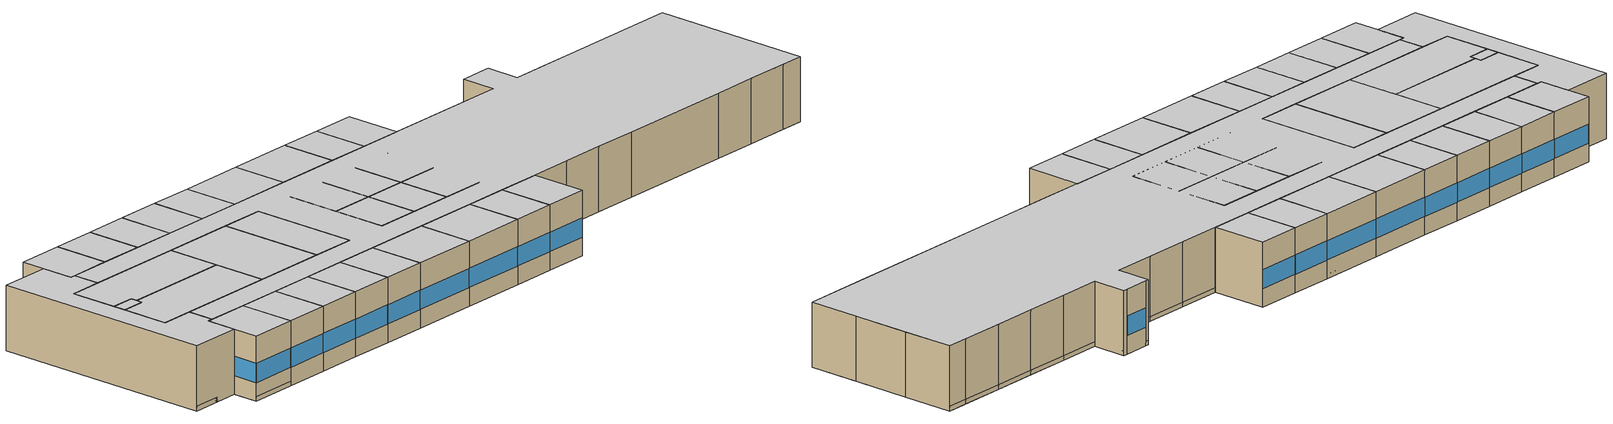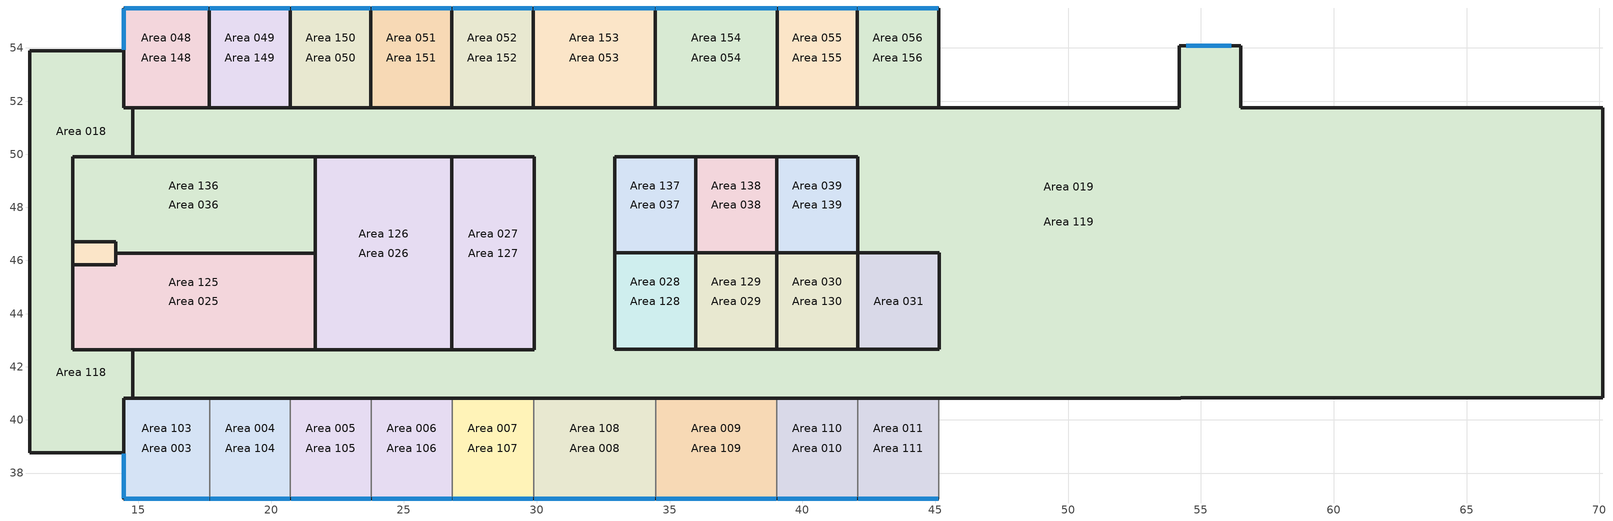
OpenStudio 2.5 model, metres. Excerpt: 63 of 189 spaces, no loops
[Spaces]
Area 103
 floor to Area 003: 17.69,40.82 17.69,37.02 14.44,37.02 14.44,40.82 z0
 wall outside: 14.44,38.75 14.44,37.02 17.69,37.02 z0:4.27
 wall to Area 118: 14.8,40.82 14.44,40.82 14.44,38.75 z0:4.27
 wall to Area 119: 17.69,40.82 14.8,40.82 z0:4.27
 wall to Area 104: 17.69,37.02 17.69,40.82 z0:4.27
 window: 14.44,38.73 14.44,37.05 z1.22:2.49; 14.47,37.02 17.67,37.02 z1.22:2.48
 ceiling to Area 203: 17.69,37.02 17.69,40.82 14.44,40.82 14.44,37.02 z4.27
Area 104
 floor to Area 004: 20.73,40.82 20.73,37.02 17.69,37.02 17.69,40.82 z0
 wall outside: 17.69,37.02 20.73,37.02 z0:4.27
 wall to Area 119: 20.73,40.82 17.69,40.82 z0:4.27
 wall to Area 105: 20.73,37.02 20.73,40.82 z0:4.27
 window: 17.72,37.02 20.7,37.02 z1.22:2.48
 ceiling to Area 204: 20.73,37.02 20.73,40.82 17.69,40.82 17.69,37.02 z4.27
Area 105
 floor to Area 005: 23.78,40.82 23.78,37.02 20.73,37.02 20.73,40.82 z0
 wall outside: 20.73,37.02 23.78,37.02 z0:4.27
 wall to Area 119: 23.78,40.82 20.73,40.82 z0:4.27
 wall to Area 106: 23.78,37.02 23.78,40.82 z0:4.27
 window: 20.75,37.02 23.75,37.02 z1.22:2.48
 ceiling to Area 205: 23.78,37.02 23.78,40.82 20.73,40.82 20.73,37.02 z4.27
Area 106
 floor to Area 006: 26.82,40.82 26.82,37.02 23.78,37.02 23.78,40.82 z0
 wall outside: 23.78,37.02 26.82,37.02 z0:4.27
 wall to Area 119: 26.82,40.82 23.78,40.82 z0:4.27
 wall to Area 107: 26.82,37.02 26.82,40.82 z0:4.27
 window: 23.8,37.02 26.79,37.02 z1.22:2.48
 ceiling to Area 206: 26.82,37.02 26.82,40.82 23.78,40.82 23.78,37.02 z4.27
Area 107
 floor to Area 007: 29.88,40.82 29.88,37.02 26.82,37.02 26.82,40.82 z0
 wall outside: 26.82,37.02 29.88,37.02 z0:4.27
 wall to Area 119: 29.88,40.82 26.82,40.82 z0:4.27
 wall to Area 108: 29.88,37.02 29.88,40.82 z0:4.27
 window: 26.84,37.02 29.85,37.02 z1.22:2.48
 ceiling to Area 207: 29.88,37.02 29.88,40.82 26.82,40.82 26.82,37.02 z4.27
Area 108
 floor to Area 008: 34.47,40.82 34.47,37.02 29.88,37.02 29.88,40.82 z0
 wall outside: 29.88,37.02 34.47,37.02 z0:4.27
 wall to Area 119: 34.47,40.82 29.88,40.82 z0:4.27
 wall to Area 109: 34.47,37.02 34.47,40.82 z0:4.27
 window: 29.9,37.02 34.45,37.02 z1.22:2.47
 ceiling to Area 208: 34.47,37.02 34.47,40.82 29.88,40.82 29.88,37.02 z4.27
Area 109
 floor to Area 009: 39.04,40.82 39.04,37.02 34.47,37.02 34.47,40.82 z0
 wall outside: 34.47,37.02 39.04,37.02 z0:4.27
 wall to Area 119: 39.04,40.82 34.47,40.82 z0:4.27
 wall to Area 110: 39.04,37.02 39.04,40.82 z0:4.27
 window: 34.5,37.02 39.01,37.02 z1.22:2.47
 ceiling to Area 209: 39.04,37.02 39.04,40.82 34.47,40.82 34.47,37.02 z4.27
Area 110
 floor to Area 010: 42.07,40.82 42.07,37.02 39.04,37.02 39.04,40.82 z0
 wall outside: 39.04,37.02 42.07,37.02 z0:4.27
 wall to Area 119: 42.07,40.82 39.04,40.82 z0:4.27
 wall to Area 111: 42.07,37.02 42.07,40.82 z0:4.27
 window: 39.07,37.02 42.05,37.02 z1.22:2.48
 ceiling to Area 210: 42.07,37.02 42.07,40.82 39.04,40.82 39.04,37.02 z4.27
Area 111
 floor to Area 011: 45.14,40.82 45.14,37.02 42.07,37.02 42.07,40.82 z0
 wall outside: 42.07,37.02 45.14,37.02 z0:4.27
 wall to Area 119: 45.14,40.82 42.07,40.82 z0:4.27
 wall to Area 112: 45.14,37.02 45.14,40.82 z0:4.27
 window: 42.1,37.02 45.11,37.02 z1.22:2.48
 ceiling to Area 211: 45.14,37.02 45.14,40.82 42.07,40.82 42.07,37.02 z4.27
Area 118
 floor to Area 018: 14.44,53.9 14.44,51.74 14.8,51.74 14.8,49.9 12.52,49.9 12.52,42.65 14.8,42.65 14.8,40.82 14.44,40.82 14.44,38.75 10.91,38.75 10.91,53.9 z0
 wall outside: 14.44,53.9 10.91,53.9 10.91,38.75 14.44,38.75 z0:4.27
 wall to Area 125: 14.8,42.65 12.52,42.65 12.52,45.85 z0:4.27
 wall to Area 119: 14.8,40.82 14.8,42.65 / 14.8,49.9 14.8,51.74 z0:4.27
 wall to Area 148: 14.8,51.74 14.44,51.74 14.44,53.9 z0:4.27
 wall to Area 136: 12.52,46.71 12.52,49.9 14.8,49.9 z0:4.27
 wall to Area 135: 12.52,45.85 12.52,46.71 z0:4.27
 ceiling to Area 218: 14.44,38.75 14.44,40.82 14.8,40.82 14.8,42.65 12.52,42.65 12.52,49.9 14.8,49.9 14.8,51.74 14.44,51.74 14.44,53.9 10.91,53.9 10.91,38.75 z4.27
Area 119
 floor to Area 019: 56.18,54.08 56.5,54.08 56.5,51.75 70.13,51.75 70.13,40.82 54.23,40.82 14.8,40.82 14.8,42.65 29.9,42.65 29.9,49.9 14.8,49.9 14.8,51.74 54.19,51.74 54.19,54.08 54.42,54.08 z0
 wall outside: 56.18,54.08 54.42,54.08 z0:4.27
 wall to Area 125: 21.67,42.65 14.8,42.65 z0:4.27
 wall to Area 126: 26.81,42.65 21.67,42.65 / 21.67,49.9 26.81,49.9 z0:4.27
 wall to Area 127: 26.81,49.9 29.9,49.9 29.9,42.65 26.81,42.65 z0:4.27
 wall to Area 136: 14.8,49.9 21.67,49.9 z0:4.27
 wall to Area 148: 17.66,51.74 14.8,51.74 z0:4.27
 wall to Area 149: 20.73,51.74 17.66,51.74 z0:4.27
 wall to Area 150: 23.76,51.74 20.73,51.74 z0:4.27
 wall to Area 151: 26.8,51.74 23.76,51.74 z0:4.27
 wall to Area 152: 29.86,51.74 26.8,51.74 z0:4.27
 wall to Area 153: 34.46,51.74 29.86,51.74 z0:4.27
 wall to Area 154: 39.06,51.74 34.46,51.74 z0:4.27
 wall to Area 155: 42.06,51.74 39.06,51.74 z0:4.27
 wall to Area 156: 45.13,51.74 42.06,51.74 z0:4.27
 wall to Area 157: 48.18,51.74 45.13,51.74 z0:4.27
 wall to Area 158: 51.23,51.74 48.18,51.74 z0:4.27
 wall to Area 159: 54.42,54.08 54.19,54.08 54.19,51.74 51.23,51.74 z0:4.27
 wall to Area 160: 59.42,51.75 56.5,51.75 56.5,54.08 56.18,54.08 z0:4.27
 wall to Area 161: 62.48,51.75 59.42,51.75 z0:4.27
 wall to Area 162: 65.52,51.75 62.48,51.75 z0:4.27
 wall to Area 163: 68.61,51.75 65.52,51.75 z0:4.27
 wall to Area 164: 70.13,51.75 68.61,51.75 z0:4.27
 wall to Area 147: 70.13,48.26 70.13,51.75 z0:4.27
 wall to Area 134: 70.13,44.32 70.13,48.26 z0:4.27
 wall to Area 120: 70.13,40.82 70.13,44.32 z0:4.27
 wall to Area 117: 68.57,40.82 70.13,40.82 z0:4.27
 wall to Area 116: 65.54,40.82 68.57,40.82 z0:4.27
 wall to Area 115: 62.46,40.82 65.54,40.82 z0:4.27
 wall to Area 101: 54.23,40.82 62.46,40.82 z0:4.27
 wall to Area 114: 51.2,40.82 54.23,40.82 z0:4.27
 wall to Area 113: 48.17,40.82 51.2,40.82 z0:4.27
 wall to Area 112: 45.14,40.82 48.17,40.82 z0:4.27
 window: 56.15,54.08 54.45,54.08 z1.22:2.49
 ceiling to Area 219: 54.23,40.82 70.13,40.82 70.13,51.75 56.5,51.75 56.5,54.08 56.18,54.08 54.42,54.08 54.19,54.08 54.19,51.74 14.8,51.74 14.8,49.9 29.9,49.9 29.9,42.65 14.8,42.65 14.8,40.82 z4.27
Area 125
 floor to Area 025: 21.67,46.27 21.67,42.65 12.52,42.65 12.52,45.85 14.15,45.85 14.15,46.27 z0
 wall to Area 135: 14.15,46.27 14.15,45.85 12.52,45.85 z0:4.27
 wall to Area 136: 21.67,46.27 14.15,46.27 z0:4.27
 wall to Area 126: 21.67,42.65 21.67,46.27 z0:4.27
 ceiling to Area 225: 21.67,42.65 21.67,46.27 14.15,46.27 14.15,45.85 12.52,45.85 12.52,42.65 z4.27
Area 126
 floor to Area 026: 26.81,49.9 26.81,42.65 21.67,42.65 21.67,49.9 z0
 wall to Area 127: 26.81,42.65 26.81,49.9 z0:4.27
 wall to Area 136: 21.67,49.9 21.67,46.27 z0:4.27
 ceiling to Area 226: 26.81,42.65 26.81,49.9 21.67,49.9 21.67,42.65 z4.27
Area 127
 floor to Area 027: 29.9,49.9 29.9,42.65 26.81,42.65 26.81,49.9 z0
 ceiling to Area 227: 29.9,42.65 29.9,49.9 26.81,49.9 26.81,42.65 z4.27
Area 128
 floor to Area 028: 35.98,46.29 35.98,42.65 32.93,42.65 32.93,46.29 z0
 wall outside: 32.93,46.29 32.93,42.65 35.98,42.65 z0:4.27
 wall to Area 137: 35.98,46.29 32.93,46.29 z0:4.27
 wall to Area 129: 35.98,42.65 35.98,46.29 z0:4.27
 ceiling to Area 228: 35.98,42.65 35.98,46.29 32.93,46.29 32.93,42.65 z4.27
Area 129
 floor to Area 029: 39.03,46.29 39.03,42.65 35.98,42.65 35.98,46.29 z0
 wall outside: 35.98,42.65 39.03,42.65 z0:4.27
 wall to Area 138: 39.03,46.29 35.98,46.29 z0:4.27
 wall to Area 130: 39.03,42.65 39.03,46.29 z0:4.27
 ceiling to Area 229: 39.03,42.65 39.03,46.29 35.98,46.29 35.98,42.65 z4.27
Area 130
 floor to Area 030: 42.09,46.29 42.09,42.65 39.03,42.65 39.03,46.29 z0
 wall outside: 39.03,42.65 42.09,42.65 z0:4.27
 wall to Area 139: 42.09,46.29 39.03,46.29 z0:4.27
 wall to Area 131: 42.09,42.65 42.09,46.29 z0:4.27
 ceiling to Area 230: 42.09,42.65 42.09,46.29 39.03,46.29 39.03,42.65 z4.27
Area 135
 floor to Area 035: 14.15,46.71 14.15,45.85 12.52,45.85 12.52,46.71 z0
 wall to Area 136: 14.15,46.27 14.15,46.71 12.52,46.71 z0:4.27
 ceiling to Area 235: 14.15,45.85 14.15,46.71 12.52,46.71 12.52,45.85 z4.27
Area 136
 floor to Area 036: 21.67,49.9 21.67,46.27 14.15,46.27 14.15,46.71 12.52,46.71 12.52,49.9 z0
 ceiling to Area 236: 21.67,46.27 21.67,49.9 12.52,49.9 12.52,46.71 14.15,46.71 14.15,46.27 z4.27
Area 137
 floor to Area 037: 35.98,49.9 35.98,46.29 32.93,46.29 32.93,49.9 z0
 wall outside: 35.98,49.9 32.93,49.9 32.93,46.29 z0:4.27
 wall to Area 138: 35.98,46.29 35.98,49.9 z0:4.27
 ceiling to Area 237: 35.98,46.29 35.98,49.9 32.93,49.9 32.93,46.29 z4.27
Area 138
 floor to Area 038: 39.03,49.9 39.03,46.29 35.98,46.29 35.98,49.9 z0
 wall outside: 39.03,49.9 35.98,49.9 z0:4.27
 wall to Area 139: 39.03,46.29 39.03,49.9 z0:4.27
 ceiling to Area 238: 39.03,46.29 39.03,49.9 35.98,49.9 35.98,46.29 z4.27
Area 139
 floor to Area 039: 42.09,49.9 42.09,46.29 39.03,46.29 39.03,49.9 z0
 wall outside: 42.09,49.9 39.03,49.9 z0:4.27
 wall to Area 140: 42.09,46.29 42.09,49.9 z0:4.27
 ceiling to Area 239: 42.09,46.29 42.09,49.9 39.03,49.9 39.03,46.29 z4.27
Area 148
 floor to Area 048: 17.66,55.51 17.66,51.74 14.44,51.74 14.44,55.51 z0
 wall outside: 17.66,55.51 14.44,55.51 14.44,53.9 z0:4.27
 wall to Area 149: 17.66,51.74 17.66,55.51 z0:4.27
 window: 14.44,55.48 14.44,53.93 z1.22:2.5; 17.64,55.51 14.47,55.51 z1.22:2.48
 ceiling to Area 248: 17.66,51.74 17.66,55.51 14.44,55.51 14.44,51.74 z4.27
Area 149
 floor to Area 049: 20.73,55.51 20.73,51.74 17.66,51.74 17.66,55.51 z0
 wall outside: 20.73,55.51 17.66,55.51 z0:4.27
 wall to Area 150: 20.73,51.74 20.73,55.51 z0:4.27
 window: 20.7,55.51 17.69,55.51 z1.22:2.48
 ceiling to Area 249: 20.73,51.74 20.73,55.51 17.66,55.51 17.66,51.74 z4.27
Area 150
 floor to Area 050: 23.76,55.51 23.76,51.74 20.73,51.74 20.73,55.51 z0
 wall outside: 23.76,55.51 20.73,55.51 z0:4.27
 wall to Area 151: 23.76,51.74 23.76,55.51 z0:4.27
 window: 23.73,55.51 20.75,55.51 z1.22:2.48
 ceiling to Area 250: 23.76,51.74 23.76,55.51 20.73,55.51 20.73,51.74 z4.27
Area 151
 floor to Area 051: 26.8,55.51 26.8,51.74 23.76,51.74 23.76,55.51 z0
 wall outside: 26.8,55.51 23.76,55.51 z0:4.27
 wall to Area 152: 26.8,51.74 26.8,55.51 z0:4.27
 window: 26.78,55.51 23.78,55.51 z1.22:2.48
 ceiling to Area 251: 26.8,51.74 26.8,55.51 23.76,55.51 23.76,51.74 z4.27
Area 152
 floor to Area 052: 29.86,55.51 29.86,51.74 26.8,51.74 26.8,55.51 z0
 wall outside: 29.86,55.51 26.8,55.51 z0:4.27
 wall to Area 153: 29.86,51.74 29.86,55.51 z0:4.27
 window: 29.83,55.51 26.83,55.51 z1.22:2.48
 ceiling to Area 252: 29.86,51.74 29.86,55.51 26.8,55.51 26.8,51.74 z4.27
Area 153
 floor to Area 053: 34.46,55.51 34.46,51.74 29.86,51.74 29.86,55.51 z0
 wall outside: 34.46,55.51 29.86,55.51 z0:4.27
 wall to Area 154: 34.46,51.74 34.46,55.51 z0:4.27
 window: 34.43,55.51 29.88,55.51 z1.22:2.47
 ceiling to Area 253: 34.46,51.74 34.46,55.51 29.86,55.51 29.86,51.74 z4.27
Area 154
 floor to Area 054: 39.06,55.51 39.06,51.74 34.46,51.74 34.46,55.51 z0
 wall outside: 39.06,55.51 34.46,55.51 z0:4.27
 wall to Area 155: 39.06,51.74 39.06,55.51 z0:4.27
 window: 39.03,55.51 34.48,55.51 z1.22:2.47
 ceiling to Area 254: 39.06,51.74 39.06,55.51 34.46,55.51 34.46,51.74 z4.27
Area 155
 floor to Area 055: 42.06,55.51 42.06,51.74 39.06,51.74 39.06,55.51 z0
 wall outside: 42.06,55.51 39.06,55.51 z0:4.27
 wall to Area 156: 42.06,51.74 42.06,55.51 z0:4.27
 window: 42.03,55.51 39.08,55.51 z1.22:2.48
 ceiling to Area 255: 42.06,51.74 42.06,55.51 39.06,55.51 39.06,51.74 z4.27
Area 156
 floor to Area 056: 45.13,55.51 45.13,51.74 42.06,51.74 42.06,55.51 z0
 wall outside: 45.13,55.51 42.06,55.51 z0:4.27
 wall to Area 157: 45.13,51.74 45.13,55.51 z0:4.27
 window: 45.11,55.51 42.09,55.51 z1.22:2.48
 ceiling to Area 256: 45.13,51.74 45.13,55.51 42.06,55.51 42.06,51.74 z4.27
Area 003
 floor ground: 17.69,40.82 17.69,37.02 14.44,37.02 14.44,40.82 z0
 wall outside: 17.69,40.82 14.8,40.82 14.44,40.82 14.44,38.75 14.44,37.02 17.69,37.02 z0:0.3
 wall to Area 004: 17.69,37.02 17.69,40.82 z0:0.3
Area 004
 floor ground: 20.73,40.82 20.73,37.02 17.69,37.02 17.69,40.82 z0
 wall outside: 17.69,37.02 20.73,37.02 / 20.73,40.82 17.69,40.82 z0:0.3
 wall to Area 005: 20.73,37.02 20.73,40.82 z0:0.3
Area 005
 floor ground: 23.78,40.82 23.78,37.02 20.73,37.02 20.73,40.82 z0
 wall outside: 20.73,37.02 23.78,37.02 / 23.78,40.82 20.73,40.82 z0:0.3
 wall to Area 006: 23.78,37.02 23.78,40.82 z0:0.3
Area 006
 floor ground: 26.82,40.82 26.82,37.02 23.78,37.02 23.78,40.82 z0
 wall outside: 23.78,37.02 26.82,37.02 / 26.82,40.82 23.78,40.82 z0:0.3
 wall to Area 007: 26.82,37.02 26.82,40.82 z0:0.3
Area 007
 floor ground: 29.88,40.82 29.88,37.02 26.82,37.02 26.82,40.82 z0
 wall outside: 26.82,37.02 29.88,37.02 / 29.88,40.82 26.82,40.82 z0:0.3
 wall to Area 008: 29.88,37.02 29.88,40.82 z0:0.3
Area 008
 floor ground: 34.47,40.82 34.47,37.02 29.88,37.02 29.88,40.82 z0
 wall outside: 29.88,37.02 34.47,37.02 / 34.47,40.82 29.88,40.82 z0:0.3
 wall to Area 009: 34.47,37.02 34.47,40.82 z0:0.3
Area 009
 floor ground: 39.04,40.82 39.04,37.02 34.47,37.02 34.47,40.82 z0
 wall outside: 34.47,37.02 39.04,37.02 / 39.04,40.82 34.47,40.82 z0:0.3
 wall to Area 010: 39.04,37.02 39.04,40.82 z0:0.3
Area 010
 floor ground: 42.07,40.82 42.07,37.02 39.04,37.02 39.04,40.82 z0
 wall outside: 39.04,37.02 42.07,37.02 / 42.07,40.82 39.04,40.82 z0:0.3
 wall to Area 011: 42.07,37.02 42.07,40.82 z0:0.3
Area 011
 floor ground: 45.14,40.82 45.14,37.02 42.07,37.02 42.07,40.82 z0
 wall outside: 42.07,37.02 45.14,37.02 / 45.14,40.82 42.07,40.82 z0:0.3
 wall to Area 012: 45.14,37.02 45.14,40.82 z0:0.3
Area 018
 floor ground: 14.44,53.9 14.44,51.74 14.8,51.74 14.8,49.9 12.52,49.9 12.52,42.65 14.8,42.65 14.8,40.82 14.44,40.82 14.44,38.75 10.91,38.75 10.91,53.9 z0
 wall outside: 10.91,53.9 10.91,38.75 14.44,38.75 14.44,40.82 14.8,40.82 14.8,42.65 12.52,42.65 12.52,45.85 12.52,46.71 12.52,49.9 14.8,49.9 14.8,51.74 14.44,51.74 14.44,53.9 10.91,53.9 z0:0.3
Area 019
 floor ground: 56.18,54.08 56.5,54.08 56.5,51.75 70.13,51.75 70.13,40.82 54.23,40.82 14.8,40.82 14.8,42.65 29.9,42.65 29.9,49.9 14.8,49.9 14.8,51.74 54.19,51.74 54.19,54.08 54.42,54.08 z0
 wall outside: 26.81,42.65 21.67,42.65 14.8,42.65 14.8,40.82 17.69,40.82 20.73,40.82 23.78,40.82 26.82,40.82 29.88,40.82 34.47,40.82 39.04,40.82 42.07,40.82 45.14,40.82 48.17,40.82 51.2,40.82 54.23,40.82 62.46,40.82 65.54,40.82 68.57,40.82 70.13,40.82 70.13,44.32 70.13,48.26 70.13,51.75 68.61,51.75 65.52,51.75 62.48,51.75 59.42,51.75 56.5,51.75 56.5,54.08 56.18,54.08 54.42,54.08 54.19,54.08 54.19,51.74 51.23,51.74 48.18,51.74 45.13,51.74 42.06,51.74 39.06,51.74 34.46,51.74 29.86,51.74 26.8,51.74 23.76,51.74 20.73,51.74 17.66,51.74 14.8,51.74 14.8,49.9 21.67,49.9 26.81,49.9 29.9,49.9 29.9,42.65 26.81,42.65 z0:0.3
Area 025
 floor ground: 14.15,46.27 21.67,46.27 21.67,42.65 12.52,42.65 12.52,45.85 14.15,45.85 z0
 wall outside: 14.8,42.65 21.67,42.65 21.67,46.27 14.15,46.27 14.15,45.85 12.52,45.85 12.52,42.65 14.8,42.65 z0:0.3
Area 026
 floor ground: 26.81,49.9 26.81,42.65 21.67,42.65 21.67,49.9 z0
 wall outside: 21.67,49.9 21.67,46.27 21.67,42.65 26.81,42.65 26.81,49.9 21.67,49.9 z0:0.3
Area 027
 floor ground: 29.9,49.9 29.9,42.65 26.81,42.65 26.81,49.9 z0
 wall outside: 26.81,49.9 26.81,42.65 29.9,42.65 29.9,49.9 26.81,49.9 z0:0.3
Area 028
 floor ground: 35.98,46.29 35.98,42.65 32.93,42.65 32.93,46.29 z0
 wall outside: 32.93,46.29 32.93,42.65 35.98,42.65 35.98,46.29 32.93,46.29 z0:0.3
Area 029
 floor ground: 35.98,46.29 39.03,46.29 39.03,42.65 35.98,42.65 z0
 wall outside: 39.03,46.29 35.98,46.29 35.98,42.65 39.03,42.65 39.03,46.29 z0:0.3
Area 030
 floor ground: 42.09,46.29 42.09,42.65 39.03,42.65 39.03,46.29 z0
 wall outside: 39.03,42.65 42.09,42.65 42.09,46.29 39.03,46.29 39.03,42.65 z0:0.3
Area 031
 floor ground: 45.15,46.29 45.15,42.65 42.09,42.65 42.09,46.29 z0
 wall outside: 42.09,42.65 45.15,42.65 45.15,46.29 42.09,46.29 42.09,42.65 z0:0.3
 ceiling to Area 131: 45.15,42.65 45.15,46.29 42.09,46.29 42.09,42.65 z0.3
Area 035
 floor ground: 14.15,46.71 14.15,45.85 12.52,45.85 12.52,46.71 z0
 wall outside: 12.52,45.85 14.15,45.85 14.15,46.27 14.15,46.71 12.52,46.71 12.52,45.85 z0:0.3
Area 036
 floor ground: 21.67,49.9 21.67,46.27 14.15,46.27 14.15,46.71 12.52,46.71 12.52,49.9 z0
 wall outside: 21.67,49.9 14.8,49.9 12.52,49.9 12.52,46.71 14.15,46.71 14.15,46.27 21.67,46.27 21.67,49.9 z0:0.3
Area 037
 floor ground: 35.98,49.9 35.98,46.29 32.93,46.29 32.93,49.9 z0
 wall outside: 35.98,49.9 32.93,49.9 32.93,46.29 35.98,46.29 35.98,49.9 z0:0.3
Area 038
 floor ground: 39.03,49.9 39.03,46.29 35.98,46.29 35.98,49.9 z0
 wall outside: 35.98,46.29 39.03,46.29 39.03,49.9 35.98,49.9 35.98,46.29 z0:0.3
Area 039
 floor ground: 42.09,49.9 42.09,46.29 39.03,46.29 39.03,49.9 z0
 wall outside: 39.03,46.29 42.09,46.29 42.09,49.9 39.03,49.9 39.03,46.29 z0:0.3
Area 048
 floor ground: 17.66,55.51 17.66,51.74 14.44,51.74 14.44,55.51 z0
 wall outside: 17.66,55.51 14.44,55.51 14.44,53.9 14.44,51.74 14.8,51.74 17.66,51.74 17.66,55.51 z0:0.3
Area 049
 floor ground: 20.73,55.51 20.73,51.74 17.66,51.74 17.66,55.51 z0
 wall outside: 20.73,55.51 17.66,55.51 17.66,51.74 20.73,51.74 20.73,55.51 z0:0.3
Area 050
 floor ground: 23.76,55.51 23.76,51.74 20.73,51.74 20.73,55.51 z0
 wall outside: 23.76,55.51 20.73,55.51 20.73,51.74 23.76,51.74 23.76,55.51 z0:0.3
Area 051
 floor ground: 26.8,55.51 26.8,51.74 23.76,51.74 23.76,55.51 z0
 wall outside: 26.8,55.51 23.76,55.51 23.76,51.74 26.8,51.74 26.8,55.51 z0:0.3
Area 052
 floor ground: 29.86,55.51 29.86,51.74 26.8,51.74 26.8,55.51 z0
 wall outside: 29.86,55.51 26.8,55.51 26.8,51.74 29.86,51.74 29.86,55.51 z0:0.3
Area 053
 floor ground: 34.46,55.51 34.46,51.74 29.86,51.74 29.86,55.51 z0
 wall outside: 34.46,55.51 29.86,55.51 29.86,51.74 34.46,51.74 34.46,55.51 z0:0.3
Area 054
 floor ground: 39.06,55.51 39.06,51.74 34.46,51.74 34.46,55.51 z0
 wall outside: 39.06,55.51 34.46,55.51 34.46,51.74 39.06,51.74 39.06,55.51 z0:0.3
Area 055
 floor ground: 42.06,55.51 42.06,51.74 39.06,51.74 39.06,55.51 z0
 wall outside: 42.06,55.51 39.06,55.51 39.06,51.74 42.06,51.74 42.06,55.51 z0:0.3
Area 056
 floor ground: 45.13,55.51 45.13,51.74 42.06,51.74 42.06,55.51 z0
 wall outside: 45.13,55.51 42.06,55.51 42.06,51.74 45.13,51.74 45.13,55.51 z0:0.3
[Building]
SAS Q 3rd Floor Wing: Nominal Floor to Floor Height {m}=4.2672; Space Type=189.1-2009 - Office - ClosedOffice - CZ4-8 1; Default Construction Set=189.1-2009 - CZ3 - Office 1; Default Schedule Set=189.1-2009 - Office - ClosedOffice - CZ4-8 Schedule Set 1; Standards Building Type=Office; Nominal Floor to Ceiling Height {m}=3.048
[Site]
RALEIGH: Latitude {deg}=35.87; Longitude {deg}=-78.78; Time Zone {hr}=-5; Elevation {m}=134
[ClimateZones]
Climate Zone Institution Name 1=ASHRAE; Climate Zone Document Name 1=ANSI/ASHRAE Standard 169; Climate Zone Document Year 1=2006; Climate Zone Value 1=4A; Climate Zone Institution Name 2=CEC; Climate Zone Document Name 2=California Climate Zone Descriptions; Climate Zone Document Year 2=1995
[SizingPeriod:DesignDay] Barometric Pressure {Pa}=99809; Sky Clearness=0; Rain Indicator=0; Snow Indicator=0; Day of Month=21; Daylight Saving Time Indicator=0; Dry-Bulb Temperature Range Modifier Type=DefaultMultipliers
Name | Maximum Dry-Bulb Temperature {C} | Daily Dry-Bulb Temperature Range {deltaC} | Humidity Indicating Conditions at Maximum Dry-Bulb | Wind Speed {m/s} | Wind Direction {deg} | Month | Day Type | Humidity Indicating Type | Solar Model Indicator | ASHRAE Taub | ASHRAE Taud
Raleigh Durham International Ann Htg 99.6% Condns DB | -7.4 | 0 | -7.4 | 2.8 | 30 | 1 | WinterDesignDay | Wetbulb | ASHRAEClearSky
Raleigh Durham International Ann Hum_n 99.6% Condns DP=>MCDB | -3.3 | 0 | -17.3 | 2.8 | 30 | 1 | WinterDesignDay | Dewpoint | ASHRAEClearSky
Raleigh Durham International Ann Htg Wind 99.6% Condns WS=>MCDB | 8.7 | 0 | 8.7 | 10.7 | 30 | 1 | WinterDesignDay | Wetbulb | ASHRAEClearSky
Raleigh Durham International Ann Clg .4% Condns DB=>MWB | 34.5 | 10.5 | 24.4 | 4 | 240 | 7 | SummerDesignDay | Wetbulb | ASHRAETau | 0.577 | 1.722
Raleigh Durham International Ann Clg .4% Condns WB=>MDB | 31.8 | 10.5 | 25.7 | 4 | 240 | 7 | SummerDesignDay | Wetbulb | ASHRAETau | 0.577 | 1.722
Raleigh Durham International Ann Clg .4% Condns DP=>MDB | 28.1 | 10.5 | 24.1 | 4 | 240 | 7 | SummerDesignDay | Dewpoint | ASHRAETau | 0.577 | 1.722
Raleigh Durham International Ann Clg .4% Condns Enth=>MDB | 31.8 | 10.5 | 79600 | 4 | 240 | 7 | SummerDesignDay | Enthalpy | ASHRAETau | 0.577 | 1.722
[DefaultConstructionSet] Interior Partition Construction=Interior Partition
Name | Default Exterior Surface Constructions | Default Interior Surface Constructions | Default Ground Contact Surface Constructions | Default Exterior SubSurface Constructions | Default Interior SubSurface Constructions
189.1-2009 - CZ4 - Office 1; 189.1-2009 - CZ4 - Office 2; 189.1-2009 - CZ4 - Office 3 | Default Surface Constructions 10 | Default Surface Constructions 11 | Default Surface Constructions 12 | Default Sub Surface Constructions 7 | Default Sub Surface Constructions 8
189.1-2009 - CZ3 - Office 1 | Default Surface Constructions 7 | Default Surface Constructions 8 | Default Surface Constructions 9 | Default Sub Surface Constructions 5 | Default Sub Surface Constructions 6
[DefaultSurfaceConstructions]
Name | Floor Construction | Wall Construction | Roof Ceiling Construction
Default Surface Constructions 7 | ExtSlabCarpet 4in ClimateZone 1-8 | ASHRAE 189.1-2009 ExtWall Mass ClimateZone 3 | ASHRAE 189.1-2009 ExtRoof IEAD ClimateZone 2-5
Default Surface Constructions 8; Default Surface Constructions 11 | Interior Floor | Interior Wall | Interior Ceiling
Default Surface Constructions 9; Default Surface Constructions 12 | ExtSlabCarpet 4in ClimateZone 1-8 | ExtSlabCarpet 4in ClimateZone 1-8 | ExtSlabCarpet 4in ClimateZone 1-8
Default Surface Constructions 10 | ExtSlabCarpet 4in ClimateZone 1-8 | ASHRAE 189.1-2009 ExtWall Mass ClimateZone 4 | ASHRAE 189.1-2009 ExtRoof IEAD ClimateZone 2-5
[Construction]
ExtSlabCarpet 4in ClimateZone 1-8: MAT-CC05 4 HW CONCRETE, CP02 CARPET PAD
Interior Floor: F16 Acoustic tile, F05 Ceiling air space resistance, M11 100mm lightweight concrete
Interior Wall: G01a 19mm gypsum board, F04 Wall air space resistance, G01a 19mm gypsum board
Interior Ceiling: M11 100mm lightweight concrete, F05 Ceiling air space resistance, F16 Acoustic tile
Exterior Door: F08 Metal surface, I01 25mm insulation board
Interior Window: Clear 3mm
Interior Door; Interior Partition: G05 25mm wood
ASHRAE 189.1-2009 ExtRoof IEAD ClimateZone 2-5: Roof Membrane, Roof Insulation [21], Metal Decking
ASHRAE 189.1-2009 ExtWall Mass ClimateZone 3: 1IN Stucco, 8IN Concrete HW, Wall Insulation [36], 1/2IN Gypsum
ASHRAE 189.1-2009 ExtWindow ClimateZone 3: Theoretical Glass [202]
ASHRAE 189.1-2009 ExtWall Mass ClimateZone 4: 1IN Stucco, 8IN Concrete HW, Wall Insulation [37], 1/2IN Gypsum
ASHRAE 189.1-2009 ExtWindow ClimateZone 4-5: Theoretical Glass [207]
[Material] Thermal Absorptance=0.9
Name | Roughness | Thickness {m} | Conductivity {W/m-K} | Density {kg/m3} | Specific Heat {J/kg-K} | Solar Absorptance | Visible Absorptance
MAT-CC05 4 HW CONCRETE | Rough | 0.1016 | 1.311 | 2240 | 836.8 | 0.85 | 0.85
1IN Stucco | Smooth | 0.0253 | 0.6918 | 1858 | 837 | 0.92 | 0.92
8IN Concrete HW | MediumRough | 0.2033 | 1.7296 | 2243 | 837 | 0.65 | 0.65
1/2IN Gypsum | Smooth | 0.0127 | 0.16 | 784.9 | 830 | 0.4 | 0.4
Roof Membrane | VeryRough | 0.0095 | 0.16 | 1121.29 | 1460 | 0.7 | 0.7
Metal Decking | MediumSmooth | 0.0015 | 45.006 | 7680 | 418.4 | 0.6 | 0.6
F16 Acoustic tile | MediumSmooth | 0.0191 | 0.06 | 368 | 590 | 0.3 | 0.3
M11 100mm lightweight concrete | MediumRough | 0.1016 | 0.53 | 1280 | 840 | 0.5 | 0.5
G01a 19mm gypsum board | MediumSmooth | 0.019 | 0.16 | 800 | 1090 | 0.4 | 0.4
F08 Metal surface | Smooth | 0.0008 | 45.28 | 7824 | 500 | 0.7 | 0.7
I01 25mm insulation board | MediumRough | 0.0254 | 0.03 | 43 | 1210 | 0.6 | 0.6
G05 25mm wood | MediumSmooth | 0.0254 | 0.15 | 608 | 1630 | 0.5 | 0.5
Roof Insulation [21] | MediumRough | 0.2105 | 0.049 | 265 | 836.8 | 0.7 | 0.7
Wall Insulation [36] | MediumRough | 0.0566 | 0.0432 | 91 | 837 | 0.5 | 0.5
Wall Insulation [37] | MediumRough | 0.0681 | 0.0432 | 91 | 837 | 0.5 | 0.5
[Material:NoMass]
CP02 CARPET PAD: Roughness=Smooth; Thermal Resistance {m2-K/W}=0.1; Thermal Absorptance=0.9; Solar Absorptance=0.8; Visible Absorptance=0.8
[Material:AirGap]
Name | Thermal Resistance {m2-K/W}
F05 Ceiling air space resistance | 0.18
F04 Wall air space resistance | 0.15
[DefaultSubSurfaceConstructions]
Name | Fixed Window Construction | Operable Window Construction | Door Construction | Tubular Daylight Dome Construction | Tubular Daylight Diffuser Construction
Default Sub Surface Constructions 5 | ASHRAE 189.1-2009 ExtWindow ClimateZone 3 | ASHRAE 189.1-2009 ExtWindow ClimateZone 3 | Exterior Door | Interior Window | Interior Window
Default Sub Surface Constructions 6; Default Sub Surface Constructions 8 | Interior Window | Interior Window | Interior Door
Default Sub Surface Constructions 7 | ASHRAE 189.1-2009 ExtWindow ClimateZone 4-5 | ASHRAE 189.1-2009 ExtWindow ClimateZone 4-5 | Exterior Door | Interior Window | Interior Window
[WindowMaterial:Glazing] Optical Data Type=SpectralAverage; Thickness {m}=0.003; Back Side Solar Reflectance at Normal Incidence=0; Back Side Visible Reflectance at Normal Incidence=0; Infrared Transmittance at Normal Incidence=0; Dirt Correction Factor for Solar and Visible Transmittance=1; Solar Diffusing=No
Name | Solar Transmittance at Normal Incidence | Front Side Solar Reflectance at Normal Incidence | Visible Transmittance at Normal Incidence | Front Side Visible Reflectance at Normal Incidence | Front Side Infrared Hemispherical Emissivity | Back Side Infrared Hemispherical Emissivity | Conductivity {W/m-K}
Clear 3mm | 0.837 | 0.075 | 0.898 | 0.081 | 0.84 | 0.84 | 0.9
Theoretical Glass [202] | 0.2325 | 0.7175 | 0.3192 | 0.6308 | 0.9 | 0.9 | 0.0192
Theoretical Glass [207] | 0.3311 | 0.6189 | 0.44 | 0.51 | 0.9 | 0.9 | 0.0133
[WindowMaterial:Blind]
Window Material Blind 1: Slat Width {m}=0.025; Slat Separation {m}=0.01875; Front Side Slat Beam Solar Reflectance=0.5; Back Side Slat Beam Solar Reflectance=0.5; Front Side Slat Diffuse Solar Reflectance=0.5; Back Side Slat Diffuse Solar Reflectance=0.5; Slat Beam Visible Transmittance=0
[SpaceType] Standards Building Type=Office
Name | Default Construction Set | Default Schedule Set | Design Specification Outdoor Air Object | Standards Space Type
189.1-2009 - Office - ClosedOffice - CZ4-8 | 189.1-2009 - CZ4 - Office 1 | 189.1-2009 - Office - ClosedOffice - CZ4-8 Schedule Set | 189.1-2009 - Office - ClosedOffice - CZ4-8 Ventilation | ClosedOffice
189.1-2009 - Office - Corridor - CZ4-8 | 189.1-2009 - CZ4 - Office 1 | 189.1-2009 - Office - Corridor - CZ4-8 Schedule Set | 189.1-2009 - Office - Corridor - CZ4-8 Ventilation | Corridor
189.1-2009 - Office - Elec/MechRoom - CZ4-8 | 189.1-2009 - CZ4 - Office 1 | 189.1-2009 - Office - Elec/MechRoom - CZ4-8 Schedule Set | 189.1-2009 - Office - Elec/MechRoom - CZ4-8 Ventilation | Elec/MechRoom
189.1-2009 - Office - Restroom - CZ4-8 | 189.1-2009 - CZ4 - Office 1 | 189.1-2009 - Office - Restroom - CZ4-8 Schedule Set | 189.1-2009 - Office - Restroom - CZ4-8 Ventilation | Restroom
189.1-2009 - Office - ClosedOffice - CZ4-8 1 |  | 189.1-2009 - Office - ClosedOffice - CZ4-8 Schedule Set | 189.1-2009 - Office - ClosedOffice - CZ4-8 Ventilation | ClosedOffice
[DefaultScheduleSet]
Name | Number of People Schedule | People Activity Level Schedule | Lighting Schedule | Electric Equipment Schedule | Infiltration Schedule
189.1-2009 - Office - ClosedOffice - CZ4-8 Schedule Set; 189.1-2009 - Office - Corridor - CZ4-8 Schedule Set; 189.1-2009 - Office - ClosedOffice - CZ4-8 Schedule Set 1 | Office Work Occ | Office Activity | Office Bldg Light | Office Bldg Equip | Office Infil Quarter On
189.1-2009 - Office - Elec/MechRoom - CZ4-8 Schedule Set |  |  | Office Bldg Light | Office Bldg Equip | Office Infil Quarter On
189.1-2009 - Office - Restroom - CZ4-8 Schedule Set | Office Misc Occ | Office Activity | Office Bldg Light | Office Bldg Equip | Office Infil Quarter On
189.1-2009 - Office - WholeBuilding - Lg Office - CZ4-8 Schedule Set 1; 189.1-2009 - Office - WholeBuilding - Lg Office - CZ4-8 Schedule Set 2 | Large Office Bldg Occ | Large Office Activity | Large Office Bldg Light | Large Office Bldg Equip | Large Office Infil Quarter On
[Lights:Definition] Design Level Calculation Method=Watts/Area
Name | Watts per Space Floor Area {W/m2}
189.1-2009 - Office - ClosedOffice - CZ4-8 Lights Definition; 189.1-2009 - Office - Corridor - CZ4-8 Lights Definition | 7.53474
189.1-2009 - Office - Elec/MechRoom - CZ4-8 Lights Definition | 14.5313
189.1-2009 - Office - Restroom - CZ4-8 Lights Definition | 8.71877
189.1-2009 - Office - ClosedOffice - CZ4-8 Lights Definition 1 | 10.6563
[Lights] Schedule=Large Office Bldg Light; Multiplier=0.6
Name | Lights Definition | Space or SpaceType
189.1-2009 - Office - ClosedOffice - CZ4-8 Lights | 189.1-2009 - Office - ClosedOffice - CZ4-8 Lights Definition | 189.1-2009 - Office - ClosedOffice - CZ4-8
189.1-2009 - Office - Corridor - CZ4-8 Lights | 189.1-2009 - Office - Corridor - CZ4-8 Lights Definition | 189.1-2009 - Office - Corridor - CZ4-8
189.1-2009 - Office - Elec/MechRoom - CZ4-8 Lights | 189.1-2009 - Office - Elec/MechRoom - CZ4-8 Lights Definition | 189.1-2009 - Office - Elec/MechRoom - CZ4-8
189.1-2009 - Office - Restroom - CZ4-8 Lights | 189.1-2009 - Office - Restroom - CZ4-8 Lights Definition | 189.1-2009 - Office - Restroom - CZ4-8
189.1-2009 - Office - ClosedOffice - CZ4-8 Lights 1 | 189.1-2009 - Office - ClosedOffice - CZ4-8 Lights Definition 1 | 189.1-2009 - Office - ClosedOffice - CZ4-8 1
[DesignSpecification:OutdoorAir] Outdoor Air Method=Sum
Name | Outdoor Air Flow per Person {m3/s-person} | Outdoor Air Flow per Floor Area {m3/s-m2}
189.1-2009 - Office - ClosedOffice - CZ4-8 Ventilation; 189.1-2009 - Office - Elec/MechRoom - CZ4-8 Ventilation | 0.00943895
189.1-2009 - Office - Corridor - CZ4-8 Ventilation |  | 0.000254
189.1-2009 - Office - Restroom - CZ4-8 Ventilation |  | 0.0048768
[People:Definition] Fraction Radiant=0.3
Name | Number of People Calculation Method | Number of People {people} | People per Space Floor Area {person/m2}
189.1-2009 - Office - ClosedOffice - CZ4-8 People Definition | People | 1
189.1-2009 - Office - Corridor - CZ4-8 People Definition | People/Area |  | 0.0107639
189.1-2009 - Office - Restroom - CZ4-8 People Definition | People/Area |  | 0.107639
189.1-2009 - Office - ClosedOffice - CZ4-8 People Definition 1 | People/Area |  | 0.0511286
[People] Multiplier=0.6
Name | People Definition | Space or SpaceType
189.1-2009 - Office - ClosedOffice - CZ4-8 People | 189.1-2009 - Office - ClosedOffice - CZ4-8 People Definition | 189.1-2009 - Office - ClosedOffice - CZ4-8
189.1-2009 - Office - Corridor - CZ4-8 People | 189.1-2009 - Office - Corridor - CZ4-8 People Definition | 189.1-2009 - Office - Corridor - CZ4-8
189.1-2009 - Office - Restroom - CZ4-8 People | 189.1-2009 - Office - Restroom - CZ4-8 People Definition | 189.1-2009 - Office - Restroom - CZ4-8
189.1-2009 - Office - ClosedOffice - CZ4-8 People 1 | 189.1-2009 - Office - ClosedOffice - CZ4-8 People Definition 1 | 189.1-2009 - Office - ClosedOffice - CZ4-8 1
[SpaceInfiltration:DesignFlowRate] Design Flow Rate Calculation Method=Flow/ExteriorArea; Flow per Exterior Surface Area {m3/s-m2}=0.000226568
Name | Space or SpaceType
189.1-2009 - Office - ClosedOffice - CZ4-8 Infiltration | 189.1-2009 - Office - ClosedOffice - CZ4-8
189.1-2009 - Office - Corridor - CZ4-8 Infiltration | 189.1-2009 - Office - Corridor - CZ4-8
189.1-2009 - Office - Elec/MechRoom - CZ4-8 Infiltration | 189.1-2009 - Office - Elec/MechRoom - CZ4-8
189.1-2009 - Office - Restroom - CZ4-8 Infiltration | 189.1-2009 - Office - Restroom - CZ4-8
189.1-2009 - Office - ClosedOffice - CZ4-8 Infiltration 1 | 189.1-2009 - Office - ClosedOffice - CZ4-8 1
[ElectricEquipment:Definition] Design Level Calculation Method=Watts/Area
Name | Watts per Space Floor Area {W/m2}
189.1-2009 - Office - ClosedOffice - CZ4-8 Electric Equipment Definition | 6.8889
189.1-2009 - Office - Corridor - CZ4-8 Electric Equipment Definition | 1.72223
189.1-2009 - Office - Elec/MechRoom - CZ4-8 Electric Equipment Definition | 2.90626
189.1-2009 - Office - Restroom - CZ4-8 Electric Equipment Definition | 0.753474
[ElectricEquipment] Multiplier=0.6
Name | Electric Equipment Definition | Space or SpaceType
189.1-2009 - Office - ClosedOffice - CZ4-8 Electric Equipment | 189.1-2009 - Office - ClosedOffice - CZ4-8 Electric Equipment Definition | 189.1-2009 - Office - ClosedOffice - CZ4-8
189.1-2009 - Office - Corridor - CZ4-8 Electric Equipment | 189.1-2009 - Office - Corridor - CZ4-8 Electric Equipment Definition | 189.1-2009 - Office - Corridor - CZ4-8
189.1-2009 - Office - Elec/MechRoom - CZ4-8 Electric Equipment | 189.1-2009 - Office - Elec/MechRoom - CZ4-8 Electric Equipment Definition | 189.1-2009 - Office - Elec/MechRoom - CZ4-8
189.1-2009 - Office - Restroom - CZ4-8 Electric Equipment | 189.1-2009 - Office - Restroom - CZ4-8 Electric Equipment Definition | 189.1-2009 - Office - Restroom - CZ4-8
189.1-2009 - Office - ClosedOffice - CZ4-8 Electric Equipment 1 | 189.1-2009 - Office - ClosedOffice - CZ4-8 Electric Equipment Definition | 189.1-2009 - Office - ClosedOffice - CZ4-8 1
[ThermostatSetpoint:DualSetpoint] Heating Setpoint Temperature Schedule=Large Office HtgSetp 1; Cooling Setpoint Temperature Schedule=Large Office ClgSetp 1
Thermostat Setpoint Dual Setpoint 1; Thermostat Setpoint Dual Setpoint 2; Thermostat Setpoint Dual Setpoint 7; Thermostat Setpoint Dual Setpoint 8; Thermostat Setpoint Dual Setpoint 9; Thermostat Setpoint Dual Setpoint 10; Thermostat Setpoint Dual Setpoint 13; Thermostat Setpoint Dual Setpoint 14; Thermostat Setpoint Dual Setpoint 15
[ShadingControl]
Shading Control 1: Shading Type=InteriorBlind; Shading Device Material=Window Material Blind 1
[BuildingStory]
Name | Nominal Z Coordinate {m} | Nominal Floor to Floor Height {m} | Default Construction Set | Default Schedule Set | Nominal Floor to Ceiling Height {m}
Building Story 1 | 0 | 4.2672 | 189.1-2009 - CZ4 - Office 3 | 189.1-2009 - Office - WholeBuilding - Lg Office - CZ4-8 Schedule Set 2 | 3.048
Building Story 2 | 4.2672 | 4.2672 | 189.1-2009 - CZ4 - Office 3 | 189.1-2009 - Office - WholeBuilding - Lg Office - CZ4-8 Schedule Set 2 | 3.048
Building Story 3 | 8.5344 | 4.2672 | 189.1-2009 - CZ4 - Office 3 | 189.1-2009 - Office - WholeBuilding - Lg Office - CZ4-8 Schedule Set 2 | 3.048
Building Story 4 | 12.8016 | 4.2672 | 189.1-2009 - CZ4 - Office 3 | 189.1-2009 - Office - WholeBuilding - Lg Office - CZ4-8 Schedule Set 2 | 3.048
Building Story 6 | 0 | 0.3048
[Space]
Name | Space Type | Default Construction Set | Default Schedule Set | Building Story | Thermal Zone
Area 103; Area 104; Area 105; Area 106; Area 107; Area 108 | 189.1-2009 - Office - ClosedOffice - CZ4-8 | 189.1-2009 - CZ4 - Office 2 | 189.1-2009 - Office - WholeBuilding - Lg Office - CZ4-8 Schedule Set 1 | Building Story 3 | Thermal Zone 1
Area 109; Area 110; Area 111 | 189.1-2009 - Office - ClosedOffice - CZ4-8 | 189.1-2009 - CZ4 - Office 2 | 189.1-2009 - Office - WholeBuilding - Lg Office - CZ4-8 Schedule Set 1 | Building Story 3 | Thermal Zone 2
Area 118; Area 119 | 189.1-2009 - Office - Corridor - CZ4-8 | 189.1-2009 - CZ4 - Office 2 | 189.1-2009 - Office - WholeBuilding - Lg Office - CZ4-8 Schedule Set 1 | Building Story 3 | Thermal Zone 14
Area 125; Area 136 | 189.1-2009 - Office - Restroom - CZ4-8 | 189.1-2009 - CZ4 - Office 2 | 189.1-2009 - Office - WholeBuilding - Lg Office - CZ4-8 Schedule Set 1 | Building Story 3 | Thermal Zone 10
Area 126 | 189.1-2009 - Office - Elec/MechRoom - CZ4-8 | 189.1-2009 - CZ4 - Office 2 | 189.1-2009 - Office - WholeBuilding - Lg Office - CZ4-8 Schedule Set 1 | Building Story 3 | Thermal Zone 14
Area 127; Area 135 |  | 189.1-2009 - CZ4 - Office 2 | 189.1-2009 - Office - WholeBuilding - Lg Office - CZ4-8 Schedule Set 1 | Building Story 3 | Thermal Zone 14
Area 128; Area 129; Area 130 | 189.1-2009 - Office - ClosedOffice - CZ4-8 | 189.1-2009 - CZ4 - Office 2 | 189.1-2009 - Office - WholeBuilding - Lg Office - CZ4-8 Schedule Set 1 | Building Story 3 | Thermal Zone 11
Area 137; Area 138; Area 139 | 189.1-2009 - Office - ClosedOffice - CZ4-8 | 189.1-2009 - CZ4 - Office 2 | 189.1-2009 - Office - WholeBuilding - Lg Office - CZ4-8 Schedule Set 1 | Building Story 3 | Thermal Zone 13
Area 148; Area 149; Area 150; Area 151; Area 152; Area 153 | 189.1-2009 - Office - ClosedOffice - CZ4-8 | 189.1-2009 - CZ4 - Office 2 | 189.1-2009 - Office - WholeBuilding - Lg Office - CZ4-8 Schedule Set 1 | Building Story 3 | Thermal Zone 9
Area 154; Area 155; Area 156 | 189.1-2009 - Office - ClosedOffice - CZ4-8 | 189.1-2009 - CZ4 - Office 2 | 189.1-2009 - Office - WholeBuilding - Lg Office - CZ4-8 Schedule Set 1 | Building Story 3 | Thermal Zone 8
Area 003; Area 004; Area 005; Area 006; Area 007; Area 008; Area 009; Area 010; Area 011; Area 018; Area 019; Area 025; Area 026; Area 027; Area 028; Area 029; Area 030; Area 031; Area 035; Area 036; Area 037; Area 038; Area 039; Area 048; Area 049; Area 050; Area 051; Area 052; Area 053; Area 054; Area 055; Area 056 |  |  |  | Building Story 6 | Thermal Zone 15
[ThermalZone] Use Ideal Air Loads=No
Name | Thermostat | Humidistat
Thermal Zone 1 | Thermostat Setpoint Dual Setpoint 1 | Zone Control Humidistat 1
Thermal Zone 2 | Thermostat Setpoint Dual Setpoint 13
Thermal Zone 8 | Thermostat Setpoint Dual Setpoint 7
Thermal Zone 9 | Thermostat Setpoint Dual Setpoint 8
Thermal Zone 10 | Thermostat Setpoint Dual Setpoint 9
Thermal Zone 11 | Thermostat Setpoint Dual Setpoint 10
Thermal Zone 13 | Thermostat Setpoint Dual Setpoint 2
Thermal Zone 14 | Thermostat Setpoint Dual Setpoint 14
Thermal Zone 15 | Thermostat Setpoint Dual Setpoint 15
[SpaceInfiltration:EffectiveLeakageArea] Schedule=Always On Discrete; Effective Air Leakage Area {cm2}=100; Stack Coefficient=0.1; Wind Coefficient=0.1
Name | Space or SpaceType
Space Infiltration Effective Leakage Area 22 | 189.1-2009 - Office - Elec/MechRoom - CZ4-8
Space Infiltration Effective Leakage Area 24 | 189.1-2009 - Office - Corridor - CZ4-8
Space Infiltration Effective Leakage Area 26 | 189.1-2009 - Office - Restroom - CZ4-8
[ZoneControl:Humidistat]
Zone Control Humidistat 1
[EnergyManagementSystem:Actuator] Actuated Component=Sizing:System; Actuated Component Type=Sizing:System
Name | Actuated Component Control Type
Energy_Management_System_Actuator_13 | Main Supply Volume Flow Rate
Energy_Management_System_Actuator_14 | Main Supply Coincident Peak Cooling Mass Flow Rate
Energy_Management_System_Actuator_15 | Main Supply Coincident Peak Heating Mass Flow Rate
Energy_Management_System_Actuator_16 | Main Supply Noncoincident Peak Cooling Mass Flow Rate
Energy_Management_System_Actuator_17 | Main Supply Noncoincident Peak Heating Mass Flow Rate
Energy_Management_System_Actuator_18 | Main Heating Volume Flow Rate
Energy_Management_System_Actuator_19 | Main Cooling Volume Flow Rate
[Schedule:Ruleset]
Name | Default Day Schedule | Summer Design Day Schedule | Winter Design Day Schedule
Office Bldg Light | Office Bldg Light Default Schedule | Office Bldg Light Summer Design Day | Office Bldg Light Winter Design Day
Office Misc Occ | Office Bldg Occ Default Schedule 1 | Office Bldg Occ Summer Design Day 1 | Office Bldg Occ Winter Design Day 1
Office Activity | Office Activity Default Schedule | Office Activity Summer Design Day | Office Activity Winter Design Day
Office Infil Quarter On | Office Infil Quarter On Default Schedule | Office Infil Quarter On Summer Design Day | Office Infil Quarter On Winter Design Day
Office Bldg Equip | Office Bldg Equip Default Schedule | Office Bldg Equip Summer Design Day | Office Bldg Equip Winter Design Day
Office Work Occ | Office Bldg Occ Default Schedule | Office Bldg Occ Summer Design Day | Office Bldg Occ Winter Design Day
Large Office Bldg Light | Large Office Bldg Light Default Schedule | Large Office Bldg Light Summer Design Day | Large Office Bldg Light Winter Design Day
Large Office Bldg Occ | Large Office Bldg Occ Default Schedule | Large Office Bldg Occ Summer Design Day | Large Office Bldg Occ Winter Design Day
Large Office Activity | Large Office Activity Default Schedule | Large Office Activity Summer Design Day | Large Office Activity Winter Design Day
Large Office Infil Quarter On | Large Office Infil Quarter On Default Schedule | Large Office Infil Quarter On Summer Design Day | Large Office Infil Quarter On Winter Design Day
Large Office Bldg Equip | Large Office Bldg Equip Default Schedule | Large Office Bldg Equip Summer Design Day | Large Office Bldg Equip Winter Design Day
Large Office ClgSetp 1 | Large Office ClgSetp Default Schedule 1 | Large Office ClgSetp Summer Design Day 1 | Large Office ClgSetp Winter Design Day 1
Large Office HtgSetp 1 | Large Office HtgSetp Default Schedule 1 | Large Office HtgSetp Summer Design Day 1 | Large Office HtgSetp Winter Design Day 1
[Schedule:Day]
Office Bldg Light Default Schedule; Large Office Bldg Light Default Schedule: 5, 0, 0.05, 7, 0, 0.1, 8, 0, 0.3, 17, 0, 0.9, 18, 0, 0.7, 20, 0, 0.5, 22, 0, 0.3, 23, 0, 0.1, 24, 0, 0.05
Office Bldg Light Summer Design Day; Office Infil Quarter On Rule 1 Day Schedule; Office Bldg Equip Summer Design Day; Large Office Bldg Light Summer Design Day; Large Office Infil Quarter On Rule 1 Day Schedule; Large Office Bldg Equip Summer Design Day: 24, 0, 1
Office Bldg Light Winter Design Day; Office Bldg Occ Winter Design Day 1; Office Bldg Occ Rule 1 Day Schedule 1; Office Bldg Equip Winter Design Day; Office Bldg Occ Winter Design Day; Office Bldg Occ Rule 1 Day Schedule; Large Office Bldg Light Winter Design Day; Large Office Bldg Occ Winter Design Day; Large Office Bldg Occ Rule 1 Day Schedule; Large Office Bldg Equip Winter Design Day: 24, 0, 0
Office Bldg Light Rule 1 Day Schedule; Large Office Bldg Light Rule 1 Day Schedule: 24, 0, 0.05
Office Bldg Light Rule 2 Day Schedule; Large Office Bldg Light Rule 2 Day Schedule: 6, 0, 0.05, 8, 0, 0.1, 14, 0, 0.5, 17, 0, 0.15, 24, 0, 0.05
Office Bldg Occ Default Schedule 1: 6, 0, 0, 7, 0, 0.1, 8, 0, 0.2, 20, 0, 0.4, 22, 0, 0.1, 24, 0, 0.05
Office Bldg Occ Summer Design Day 1; Office Bldg Occ Summer Design Day; Large Office Bldg Occ Summer Design Day: 6, 0, 0, 22, 0, 1, 24, 0, 0.05
Office Bldg Occ Rule 2 Day Schedule 1: 6, 0, 0, 8, 0, 0.1, 14, 0, 0.25, 17, 0, 0.1, 24, 0, 0
Office Activity Default Schedule; Office Activity Summer Design Day; Office Activity Winter Design Day: 24, 0, 132
Office Infil Quarter On Default Schedule; Office Infil Quarter On Summer Design Day; Large Office Infil Quarter On Default Schedule; Large Office Infil Quarter On Summer Design Day: 6, 0, 1, 22, 0, 0.25, 24, 0, 1
Office Infil Quarter On Winter Design Day; Office Infil Quarter On Rule 2 Day Schedule; Large Office Infil Quarter On Winter Design Day; Large Office Infil Quarter On Rule 2 Day Schedule: 6, 0, 1, 18, 0, 0.25, 24, 0, 1
Office Bldg Equip Default Schedule; Large Office Bldg Equip Default Schedule: 8, 0, 0.4, 12, 0, 0.9, 13, 0, 0.8, 17, 0, 0.9, 18, 0, 0.8, 20, 0, 0.6, 22, 0, 0.5, 24, 0, 0.4
Office Bldg Equip Rule 1 Day Schedule; Large Office Bldg Equip Rule 1 Day Schedule: 24, 0, 0.3
Office Bldg Equip Rule 2 Day Schedule; Large Office Bldg Equip Rule 2 Day Schedule: 6, 0, 0.3, 8, 0, 0.4, 14, 0, 0.5, 17, 0, 0.35, 24, 0, 0.3
Office Bldg Occ Default Schedule: 6, 0, 0, 7, 0, 0.1, 8, 0, 0.2, 12, 0, 0.85, 13, 0, 0.5, 17, 0, 0.85, 18, 0, 0.7, 20, 0, 0.4, 22, 0, 0.1, 24, 0, 0.05
Office Bldg Occ Rule 2 Day Schedule: 6, 0, 0, 8, 0, 0.1, 14, 0, 0.4, 17, 0, 0.1, 24, 0, 0
Large Office Bldg Occ Default Schedule: 6, 0, 0, 7, 0, 0.1, 8, 0, 0.2, 12, 0, 0.95, 13, 0, 0.5, 17, 0, 0.95, 18, 0, 0.7, 20, 0, 0.4, 22, 0, 0.1, 24, 0, 0.05
Large Office Bldg Occ Rule 2 Day Schedule: 6, 0, 0, 8, 0, 0.1, 14, 0, 0.5, 17, 0, 0.1, 24, 0, 0
Large Office Activity Default Schedule; Large Office Activity Summer Design Day; Large Office Activity Winter Design Day: 24, 0, 120
Large Office ClgSetp Default Schedule 1; Large Office ClgSetp Summer Design Day 1: 6, 0, 26.7, 22, 0, 24, 24, 0, 26.7
Large Office ClgSetp Winter Design Day 1; Large Office ClgSetp Rule 1 Day Schedule 1: 24, 0, 26.7
Large Office ClgSetp Rule 2 Day Schedule 1: 6, 0, 26.7, 18, 0, 24, 24, 0, 26.7
Large Office HtgSetp Default Schedule 1: 6, 0, 15.6, 22, 0, 21, 24, 0, 15.6
Large Office HtgSetp Summer Design Day 1; Large Office HtgSetp Rule 1 Day Schedule 1: 24, 0, 15.6
Large Office HtgSetp Winter Design Day 1: 24, 0, 21
Large Office HtgSetp Rule 2 Day Schedule 1: 6, 0, 15.6, 18, 0, 21, 24, 0, 15.6
[Schedule:Rule] Apply Monday=No; Apply Tuesday=No; Apply Wednesday=No; Apply Thursday=No; Apply Friday=No; Date Specification Type=DateRange; Start Month=1; Start Day=1; End Month=12; End Day=31
Name | Schedule Ruleset | Rule Order | Day Schedule | Apply Sunday | Apply Saturday
Office Bldg Light Rule 1 | Office Bldg Light | 0 | Office Bldg Light Rule 1 Day Schedule | Yes | No
Office Bldg Light Rule 2 | Office Bldg Light | 1 | Office Bldg Light Rule 2 Day Schedule | No | Yes
Office Misc Occ Rule 1 | Office Misc Occ | 0 | Office Bldg Occ Rule 1 Day Schedule 1 | Yes | No
Office Misc Occ Rule 2 | Office Misc Occ | 1 | Office Bldg Occ Rule 2 Day Schedule 1 | No | Yes
Office Infil Quarter On Rule 1 | Office Infil Quarter On | 0 | Office Infil Quarter On Rule 1 Day Schedule | Yes | No
Office Infil Quarter On Rule 2 | Office Infil Quarter On | 1 | Office Infil Quarter On Rule 2 Day Schedule | No | Yes
Office Bldg Equip Rule 1 | Office Bldg Equip | 0 | Office Bldg Equip Rule 1 Day Schedule | Yes | No
Office Bldg Equip Rule 2 | Office Bldg Equip | 1 | Office Bldg Equip Rule 2 Day Schedule | No | Yes
Office Work Occ Rule 1 | Office Work Occ | 0 | Office Bldg Occ Rule 1 Day Schedule | Yes | No
Office Work Occ Rule 2 | Office Work Occ | 1 | Office Bldg Occ Rule 2 Day Schedule | No | Yes
Large Office Bldg Light Rule 1 | Large Office Bldg Light | 0 | Large Office Bldg Light Rule 1 Day Schedule | Yes | No
Large Office Bldg Light Rule 2 | Large Office Bldg Light | 1 | Large Office Bldg Light Rule 2 Day Schedule | No | Yes
Large Office Bldg Occ Rule 1 | Large Office Bldg Occ | 0 | Large Office Bldg Occ Rule 1 Day Schedule | Yes | No
Large Office Bldg Occ Rule 2 | Large Office Bldg Occ | 1 | Large Office Bldg Occ Rule 2 Day Schedule | No | Yes
Large Office Infil Quarter On Rule 1 | Large Office Infil Quarter On | 0 | Large Office Infil Quarter On Rule 1 Day Schedule | Yes | No
Large Office Infil Quarter On Rule 2 | Large Office Infil Quarter On | 1 | Large Office Infil Quarter On Rule 2 Day Schedule | No | Yes
Large Office Bldg Equip Rule 1 | Large Office Bldg Equip | 0 | Large Office Bldg Equip Rule 1 Day Schedule | Yes | No
Large Office Bldg Equip Rule 2 | Large Office Bldg Equip | 1 | Large Office Bldg Equip Rule 2 Day Schedule | No | Yes
Large Office ClgSetp Rule 3 | Large Office ClgSetp 1 | 0 | Large Office ClgSetp Rule 1 Day Schedule 1 | Yes | No
Large Office ClgSetp Rule 4 | Large Office ClgSetp 1 | 1 | Large Office ClgSetp Rule 2 Day Schedule 1 | No | Yes
Large Office HtgSetp Rule 3 | Large Office HtgSetp 1 | 0 | Large Office HtgSetp Rule 1 Day Schedule 1 | Yes | No
Large Office HtgSetp Rule 4 | Large Office HtgSetp 1 | 1 | Large Office HtgSetp Rule 2 Day Schedule 1 | No | Yes
[Schedule:Constant]
Always On Discrete: Value=1
